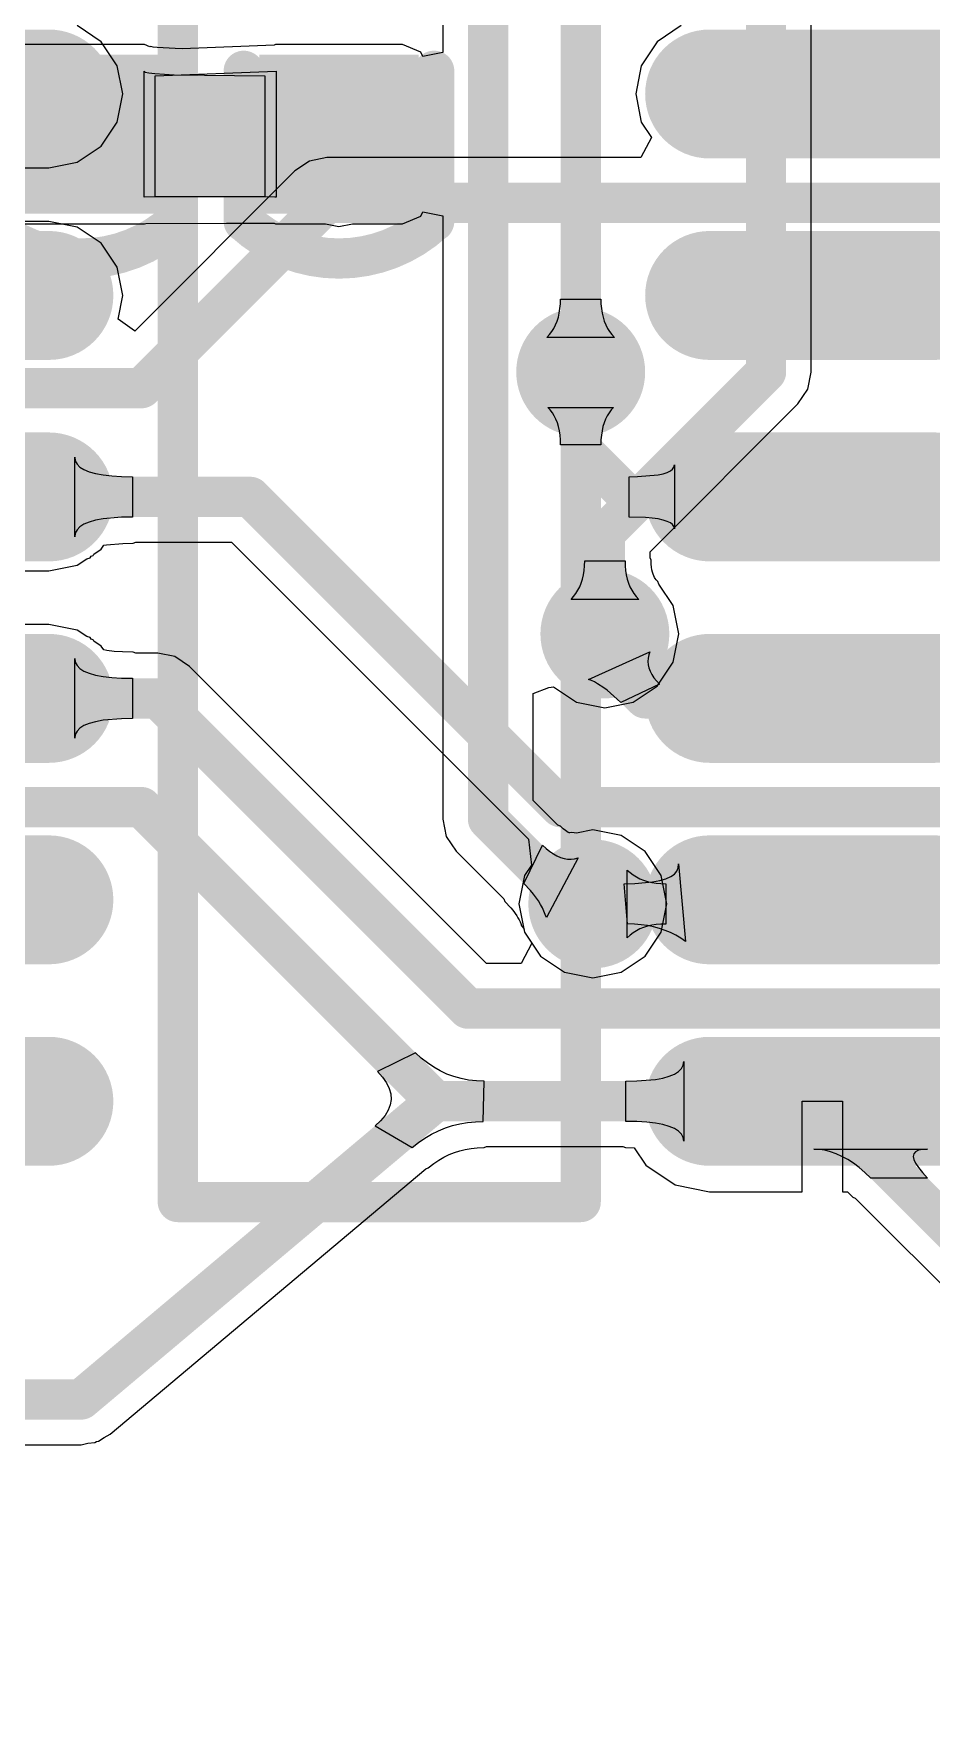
# Model space of a CAD drawing. Header units: millimetres. Extents: x 6.5 to 10.45, y 0.98 to 5.86.
# Drawn here: x 8.8842 to 9.1071, y 2.0986 to 2.515 of the extents above; entities that cross this region are included whole.
import ezdxf

# ---------------------------------------------------------------- set-up
doc = ezdxf.new("R2010")
doc.units = ezdxf.units.MM
doc.header["$MEASUREMENT"] = 0
for name, color, linetype in [('BottomLayer', 5, 'Continuous'), ('BottomOverlay', 54, 'Continuous'), ('BottomPaste', 16, 'Continuous'), ('BottomSolder', 6, 'Continuous'), ('MultiLayer', 9, 'Continuous'), ('TopLayer', 1, 'Continuous'), ('TopOverlay', 2, 'Continuous'), ('TopPaste', 8, 'Continuous'), ('TopSolder', 216, 'Continuous'), ('ViaHoleLayer', 16, 'Continuous')]:
    doc.layers.add(name, color=color, linetype=linetype)

# ---------------------------------------------------------------- blocks, each defined once
blk = doc.blocks.new('___C0603_12')
at = {"layer": 'TopLayer'}
for points in [[(-0.04724, -0.01575), (-0.01575, -0.01575), (-0.04724, 0.01575), (-0.01575, 0.01575)], [(0.01575, -0.01575), (0.04724, -0.01575), (0.01575, 0.01575), (0.04724, 0.01575)]]:
    blk.add_solid(points, dxfattribs=at)
at = {"layer": 'TopOverlay', "const_width": 0.01}
for points in [[(-0.05311, -0.02359, -0.390984), (-0.05311, 0.02359)], [(0.05361, 0.02304, -0.384894), (0.05311, -0.02359)]]:
    blk.add_lwpolyline(points, format="xyb", dxfattribs=at)
for points in [[(-0.05315, 0.02362), (-0.01575, 0.02362)], [(0.01575, 0.02362), (0.05315, 0.02362)], [(-0.05315, -0.02362), (-0.01575, -0.02362)], [(0.01575, -0.02362), (0.05315, -0.02362)]]:
    blk.add_lwpolyline(points, dxfattribs=at)
at = {"layer": 'TopOverlay', "const_width": 0.005}
for points in [[(-0.05565, 0.02362, 1), (-0.05065, 0.02362, 1)], [(-0.05561, 0.02359, 1), (-0.05061, 0.02359, 1)], [(-0.01825, 0.02362, 1), (-0.01325, 0.02362, 1)], [(0.01325, 0.02362, 1), (0.01825, 0.02362, 1)], [(0.05065, 0.02362, 1), (0.05565, 0.02362, 1)], [(0.05111, 0.02304, 1), (0.05611, 0.02304, 1)], [(-0.05565, -0.02362, 1), (-0.05065, -0.02362, 1)], [(-0.05561, -0.02359, 1), (-0.05061, -0.02359, 1)], [(-0.01825, -0.02362, 1), (-0.01325, -0.02362, 1)], [(0.01325, -0.02362, 1), (0.01825, -0.02362, 1)], [(0.05061, -0.02359, 1), (0.05561, -0.02359, 1)], [(0.05065, -0.02362, 1), (0.05565, -0.02362, 1)]]:
    blk.add_lwpolyline(points, format="xyb", close=True, dxfattribs=at)
at = {"layer": 'TopPaste'}
for points in [[(-0.04724, -0.01575), (-0.01575, -0.01575), (-0.04724, 0.01575), (-0.01575, 0.01575)], [(0.01575, -0.01575), (0.04724, -0.01575), (0.01575, 0.01575), (0.04724, 0.01575)]]:
    blk.add_solid(points, dxfattribs=at)
at = {"layer": 'TopSolder'}
for points in [[(-0.05124, -0.01975), (-0.01175, -0.01975), (-0.05124, 0.01975), (-0.01175, 0.01975)], [(0.01175, -0.01975), (0.05124, -0.01975), (0.01175, 0.01975), (0.05124, 0.01975)]]:
    blk.add_solid(points, dxfattribs=at)
blk = doc.blocks.new('___C0603_13')
at = {"layer": 'TopLayer'}
for points in [[(-0.04724, -0.01575), (-0.01575, -0.01575), (-0.04724, 0.01575), (-0.01575, 0.01575)], [(0.01575, -0.01575), (0.04724, -0.01575), (0.01575, 0.01575), (0.04724, 0.01575)]]:
    blk.add_solid(points, dxfattribs=at)
at = {"layer": 'TopOverlay', "const_width": 0.01}
for points in [[(-0.05311, -0.02359, -0.390984), (-0.05311, 0.02359)], [(0.05361, 0.02304, -0.384894), (0.05311, -0.02359)]]:
    blk.add_lwpolyline(points, format="xyb", dxfattribs=at)
for points in [[(-0.05315, 0.02362), (-0.01575, 0.02362)], [(0.01575, 0.02362), (0.05315, 0.02362)], [(-0.05315, -0.02362), (-0.01575, -0.02362)], [(0.01575, -0.02362), (0.05315, -0.02362)]]:
    blk.add_lwpolyline(points, dxfattribs=at)
at = {"layer": 'TopOverlay', "const_width": 0.005}
for points in [[(-0.05565, 0.02362, 1), (-0.05065, 0.02362, 1)], [(-0.05561, 0.02359, 1), (-0.05061, 0.02359, 1)], [(-0.01825, 0.02362, 1), (-0.01325, 0.02362, 1)], [(0.01325, 0.02362, 1), (0.01825, 0.02362, 1)], [(0.05065, 0.02362, 1), (0.05565, 0.02362, 1)], [(0.05111, 0.02304, 1), (0.05611, 0.02304, 1)], [(-0.05565, -0.02362, 1), (-0.05065, -0.02362, 1)], [(-0.05561, -0.02359, 1), (-0.05061, -0.02359, 1)], [(-0.01825, -0.02362, 1), (-0.01325, -0.02362, 1)], [(0.01325, -0.02362, 1), (0.01825, -0.02362, 1)], [(0.05061, -0.02359, 1), (0.05561, -0.02359, 1)], [(0.05065, -0.02362, 1), (0.05565, -0.02362, 1)]]:
    blk.add_lwpolyline(points, format="xyb", close=True, dxfattribs=at)
at = {"layer": 'TopPaste'}
for points in [[(-0.04724, -0.01575), (-0.01575, -0.01575), (-0.04724, 0.01575), (-0.01575, 0.01575)], [(0.01575, -0.01575), (0.04724, -0.01575), (0.01575, 0.01575), (0.04724, 0.01575)]]:
    blk.add_solid(points, dxfattribs=at)
at = {"layer": 'TopSolder'}
for points in [[(-0.05124, -0.01975), (-0.01175, -0.01975), (-0.05124, 0.01975), (-0.01175, 0.01975)], [(0.01175, -0.01975), (0.05124, -0.01975), (0.01175, 0.01975), (0.05124, 0.01975)]]:
    blk.add_solid(points, dxfattribs=at)
blk = doc.blocks.new('74HC___SOP16_B_71')
at = {"layer": 'BottomLayer', "const_width": 0.024}
for points in [[(0.028, 0.35), (-0.028, 0.35)], [(0.248, 0.35), (0.192, 0.35)], [(0.028, 0.3), (-0.028, 0.3)], [(0.248, 0.3), (0.192, 0.3)], [(0.028, 0.25), (-0.028, 0.25)], [(0.248, 0.25), (0.192, 0.25)], [(0.028, 0.2), (-0.028, 0.2)], [(0.248, 0.2), (0.192, 0.2)], [(0.028, 0.15), (-0.028, 0.15)], [(0.248, 0.15), (0.192, 0.15)], [(0.028, 0.1), (-0.028, 0.1)], [(0.248, 0.1), (0.192, 0.1)], [(0.028, 0.05), (-0.028, 0.05)], [(0.248, 0.05), (0.192, 0.05)], [(0.028, 0), (-0.028, 0)], [(0.248, 0), (0.192, 0)]]:
    blk.add_lwpolyline(points, dxfattribs=at)
at = {"layer": 'BottomLayer', "const_width": 0.012}
for points in [[(-0.034, 0.35, 1), (-0.022, 0.35, 1)], [(0.022, 0.35, 1), (0.034, 0.35, 1)], [(0.186, 0.35, 1), (0.198, 0.35, 1)], [(0.242, 0.35, 1), (0.254, 0.35, 1)], [(-0.034, 0.3, 1), (-0.022, 0.3, 1)], [(0.022, 0.3, 1), (0.034, 0.3, 1)], [(0.186, 0.3, 1), (0.198, 0.3, 1)], [(0.242, 0.3, 1), (0.254, 0.3, 1)], [(-0.034, 0.25, 1), (-0.022, 0.25, 1)], [(0.022, 0.25, 1), (0.034, 0.25, 1)], [(0.186, 0.25, 1), (0.198, 0.25, 1)], [(0.242, 0.25, 1), (0.254, 0.25, 1)], [(-0.034, 0.2, 1), (-0.022, 0.2, 1)], [(0.022, 0.2, 1), (0.034, 0.2, 1)], [(0.186, 0.2, 1), (0.198, 0.2, 1)], [(0.242, 0.2, 1), (0.254, 0.2, 1)], [(-0.034, 0.15, 1), (-0.022, 0.15, 1)], [(0.022, 0.15, 1), (0.034, 0.15, 1)], [(0.186, 0.15, 1), (0.198, 0.15, 1)], [(0.242, 0.15, 1), (0.254, 0.15, 1)], [(-0.034, 0.1, 1), (-0.022, 0.1, 1)], [(0.022, 0.1, 1), (0.034, 0.1, 1)], [(0.186, 0.1, 1), (0.198, 0.1, 1)], [(0.242, 0.1, 1), (0.254, 0.1, 1)], [(-0.034, 0.05, 1), (-0.022, 0.05, 1)], [(0.022, 0.05, 1), (0.034, 0.05, 1)], [(0.186, 0.05, 1), (0.198, 0.05, 1)], [(0.242, 0.05, 1), (0.254, 0.05, 1)], [(-0.034, 0, 1), (-0.022, 0, 1)], [(0.022, 0, 1), (0.034, 0, 1)], [(0.186, 0, 1), (0.198, 0, 1)], [(0.242, 0, 1), (0.254, 0, 1)]]:
    blk.add_lwpolyline(points, format="xyb", close=True, dxfattribs=at)
at = {"layer": 'BottomOverlay', "const_width": 0.01}
for points in [[(0.06, 0.375), (0.06, -0.025)], [(0.16, 0.375), (0.06, 0.375)], [(0.16, 0.375), (0.16, -0.025)], [(0.085, -0.025), (0.06, -0.025)], [(0.16, -0.025), (0.135, -0.025)]]:
    blk.add_lwpolyline(points, dxfattribs=at)
at = {"layer": 'BottomOverlay', "const_width": 0.005}
for points in [[(0.0575, 0.375, 1), (0.0625, 0.375, 1)], [(0.0575, 0.375, 1), (0.0625, 0.375, 1)], [(0.1575, 0.375, 1), (0.1625, 0.375, 1)], [(0.1575, 0.375, 1), (0.1625, 0.375, 1)], [(0.0575, -0.025, 1), (0.0625, -0.025, 1)], [(0.0575, -0.025, 1), (0.0625, -0.025, 1)], [(0.0825, -0.025, 1), (0.0875, -0.025, 1)], [(0.0825, -0.025, 1), (0.0875, -0.025, 1)], [(0.1325, -0.025, 1), (0.1375, -0.025, 1)], [(0.1325, -0.025, 1), (0.1375, -0.025, 1)], [(0.1575, -0.025, 1), (0.1625, -0.025, 1)], [(0.1575, -0.025, 1), (0.1625, -0.025, 1)]]:
    blk.add_lwpolyline(points, format="xyb", close=True, dxfattribs=at)
at = {"layer": 'BottomOverlay', "const_width": 0.01}
blk.add_lwpolyline([(0.085, -0.025, -1), (0.135, -0.025)], format="xyb", dxfattribs=at)
at = {"layer": 'BottomPaste', "const_width": 0.024}
for points in [[(0.028, 0.35), (-0.028, 0.35)], [(0.248, 0.35), (0.192, 0.35)], [(0.028, 0.3), (-0.028, 0.3)], [(0.248, 0.3), (0.192, 0.3)], [(0.028, 0.25), (-0.028, 0.25)], [(0.248, 0.25), (0.192, 0.25)], [(0.028, 0.2), (-0.028, 0.2)], [(0.248, 0.2), (0.192, 0.2)], [(0.028, 0.15), (-0.028, 0.15)], [(0.248, 0.15), (0.192, 0.15)], [(0.028, 0.1), (-0.028, 0.1)], [(0.248, 0.1), (0.192, 0.1)], [(0.028, 0.05), (-0.028, 0.05)], [(0.248, 0.05), (0.192, 0.05)], [(0.028, 0), (-0.028, 0)], [(0.248, 0), (0.192, 0)]]:
    blk.add_lwpolyline(points, dxfattribs=at)
at = {"layer": 'BottomPaste', "const_width": 0.012}
for points in [[(-0.034, 0.35, 1), (-0.022, 0.35, 1)], [(0.022, 0.35, 1), (0.034, 0.35, 1)], [(0.186, 0.35, 1), (0.198, 0.35, 1)], [(0.242, 0.35, 1), (0.254, 0.35, 1)], [(-0.034, 0.3, 1), (-0.022, 0.3, 1)], [(0.022, 0.3, 1), (0.034, 0.3, 1)], [(0.186, 0.3, 1), (0.198, 0.3, 1)], [(0.242, 0.3, 1), (0.254, 0.3, 1)], [(-0.034, 0.25, 1), (-0.022, 0.25, 1)], [(0.022, 0.25, 1), (0.034, 0.25, 1)], [(0.186, 0.25, 1), (0.198, 0.25, 1)], [(0.242, 0.25, 1), (0.254, 0.25, 1)], [(-0.034, 0.2, 1), (-0.022, 0.2, 1)], [(0.022, 0.2, 1), (0.034, 0.2, 1)], [(0.186, 0.2, 1), (0.198, 0.2, 1)], [(0.242, 0.2, 1), (0.254, 0.2, 1)], [(-0.034, 0.15, 1), (-0.022, 0.15, 1)], [(0.022, 0.15, 1), (0.034, 0.15, 1)], [(0.186, 0.15, 1), (0.198, 0.15, 1)], [(0.242, 0.15, 1), (0.254, 0.15, 1)], [(-0.034, 0.1, 1), (-0.022, 0.1, 1)], [(0.022, 0.1, 1), (0.034, 0.1, 1)], [(0.186, 0.1, 1), (0.198, 0.1, 1)], [(0.242, 0.1, 1), (0.254, 0.1, 1)], [(-0.034, 0.05, 1), (-0.022, 0.05, 1)], [(0.022, 0.05, 1), (0.034, 0.05, 1)], [(0.186, 0.05, 1), (0.198, 0.05, 1)], [(0.242, 0.05, 1), (0.254, 0.05, 1)], [(-0.034, 0, 1), (-0.022, 0, 1)], [(0.022, 0, 1), (0.034, 0, 1)], [(0.186, 0, 1), (0.198, 0, 1)], [(0.242, 0, 1), (0.254, 0, 1)]]:
    blk.add_lwpolyline(points, format="xyb", close=True, dxfattribs=at)
at = {"layer": 'BottomSolder', "const_width": 0.032}
for points in [[(0.028, 0.35), (-0.028, 0.35)], [(0.248, 0.35), (0.192, 0.35)], [(0.028, 0.3), (-0.028, 0.3)], [(0.248, 0.3), (0.192, 0.3)], [(0.028, 0.25), (-0.028, 0.25)], [(0.248, 0.25), (0.192, 0.25)], [(0.028, 0.2), (-0.028, 0.2)], [(0.248, 0.2), (0.192, 0.2)], [(0.028, 0.15), (-0.028, 0.15)], [(0.248, 0.15), (0.192, 0.15)], [(0.028, 0.1), (-0.028, 0.1)], [(0.248, 0.1), (0.192, 0.1)], [(0.028, 0.05), (-0.028, 0.05)], [(0.248, 0.05), (0.192, 0.05)], [(0.028, 0), (-0.028, 0)], [(0.248, 0), (0.192, 0)]]:
    blk.add_lwpolyline(points, dxfattribs=at)
at = {"layer": 'BottomSolder', "const_width": 0.016}
for points in [[(-0.036, 0.35, 1), (-0.02, 0.35, 1)], [(0.02, 0.35, 1), (0.036, 0.35, 1)], [(0.184, 0.35, 1), (0.2, 0.35, 1)], [(0.24, 0.35, 1), (0.256, 0.35, 1)], [(-0.036, 0.3, 1), (-0.02, 0.3, 1)], [(0.02, 0.3, 1), (0.036, 0.3, 1)], [(0.184, 0.3, 1), (0.2, 0.3, 1)], [(0.24, 0.3, 1), (0.256, 0.3, 1)], [(-0.036, 0.25, 1), (-0.02, 0.25, 1)], [(0.02, 0.25, 1), (0.036, 0.25, 1)], [(0.184, 0.25, 1), (0.2, 0.25, 1)], [(0.24, 0.25, 1), (0.256, 0.25, 1)], [(-0.036, 0.2, 1), (-0.02, 0.2, 1)], [(0.02, 0.2, 1), (0.036, 0.2, 1)], [(0.184, 0.2, 1), (0.2, 0.2, 1)], [(0.24, 0.2, 1), (0.256, 0.2, 1)], [(-0.036, 0.15, 1), (-0.02, 0.15, 1)], [(0.02, 0.15, 1), (0.036, 0.15, 1)], [(0.184, 0.15, 1), (0.2, 0.15, 1)], [(0.24, 0.15, 1), (0.256, 0.15, 1)], [(-0.036, 0.1, 1), (-0.02, 0.1, 1)], [(0.02, 0.1, 1), (0.036, 0.1, 1)], [(0.184, 0.1, 1), (0.2, 0.1, 1)], [(0.24, 0.1, 1), (0.256, 0.1, 1)], [(-0.036, 0.05, 1), (-0.02, 0.05, 1)], [(0.02, 0.05, 1), (0.036, 0.05, 1)], [(0.184, 0.05, 1), (0.2, 0.05, 1)], [(0.24, 0.05, 1), (0.256, 0.05, 1)], [(-0.036, 0, 1), (-0.02, 0, 1)], [(0.02, 0, 1), (0.036, 0, 1)], [(0.184, 0, 1), (0.2, 0, 1)], [(0.24, 0, 1), (0.256, 0, 1)]]:
    blk.add_lwpolyline(points, format="xyb", close=True, dxfattribs=at)

msp = doc.modelspace()

# ---------------------------------------------------------------- linework, layer by layer
at = {"layer": 'BottomLayer'}
for p, q in [((8.90098, 2.51298), (8.89502, 2.51696)), ((9.04498, 2.51696), (9.03902, 2.51298)), ((8.90496, 2.50702), (8.90098, 2.51298)), ((9.03902, 2.51298), (9.03504, 2.50702)), ((8.90635, 2.5), (8.90496, 2.50702)), ((9.03504, 2.50702), (9.03365, 2.5)), ((8.90496, 2.49298), (8.90635, 2.5)), ((9.03365, 2.5), (9.03504, 2.49298)), ((8.90098, 2.48702), (8.90496, 2.49298)), ((9.03504, 2.49298), (9.03756, 2.48922)), ((8.89502, 2.48304), (8.90098, 2.48702)), ((9.03756, 2.48922), (9.03491, 2.48422)), ((8.888, 2.48165), (8.89502, 2.48304)), ((8.95271, 2.48336), (8.94907, 2.48093)), ((8.957, 2.48422), (8.95271, 2.48336)), ((9.03491, 2.48422), (8.957, 2.48422)), ((8.832, 2.48165), (8.888, 2.48165)), ((8.94907, 2.48093), (8.90931, 2.44117)), ((8.94907, 2.48093), (8.94907, 2.48093)), ((8.888, 2.46835), (8.832, 2.46835)), ((8.89502, 2.46696), (8.888, 2.46835)), ((8.90098, 2.46298), (8.89502, 2.46696)), ((8.90496, 2.45702), (8.90098, 2.46298)), ((8.90635, 2.45), (8.90496, 2.45702)), ((8.90518, 2.44411), (8.90635, 2.45)), ((8.90924, 2.44119), (8.90518, 2.44411)), ((8.90931, 2.44117), (8.90924, 2.44119)), ((9.01243, 2.42158), (9.01183, 2.42221)), ((9.01183, 2.42221), (9.02817, 2.42221)), ((9.01297, 2.42089), (9.01243, 2.42158)), ((9.01345, 2.42013), (9.01297, 2.42089)), ((9.01386, 2.41931), (9.01345, 2.42013)), ((9.02655, 2.42013), (9.02614, 2.41931)), ((9.02703, 2.42089), (9.02655, 2.42013)), ((9.02756, 2.42158), (9.02703, 2.42089)), ((9.02817, 2.42221), (9.02756, 2.42158)), ((9.01421, 2.41841), (9.01386, 2.41931)), ((9.01449, 2.41744), (9.01421, 2.41841)), ((9.01472, 2.41641), (9.01449, 2.41744)), ((9.01487, 2.4153), (9.01472, 2.41641)), ((9.01497, 2.41413), (9.01487, 2.4153)), ((9.02513, 2.4153), (9.02503, 2.41413)), ((9.02529, 2.41641), (9.02513, 2.4153)), ((9.02551, 2.41744), (9.02529, 2.41641)), ((9.02579, 2.41841), (9.02551, 2.41744)), ((9.02614, 2.41931), (9.02579, 2.41841)), ((9.015, 2.41289), (9.01497, 2.41413)), ((9.025, 2.41289), (9.015, 2.41289)), ((9.02503, 2.41413), (9.025, 2.41289)), ((8.89441, 2.3901), (8.89441, 2.4099)), ((8.89441, 2.4099), (8.89455, 2.40897)), ((8.89455, 2.40897), (8.89498, 2.40814)), ((8.89498, 2.40814), (8.8957, 2.4074)), ((8.8957, 2.4074), (8.89671, 2.40677)), ((9.04282, 2.40688), (9.04316, 2.40739)), ((9.04316, 2.40739), (9.04327, 2.40794)), ((9.04327, 2.40794), (9.04327, 2.39206)), ((8.89671, 2.40677), (8.898, 2.40623)), ((8.898, 2.40623), (8.89959, 2.40578)), ((8.89959, 2.40578), (8.90145, 2.40544)), ((8.90145, 2.40544), (8.90361, 2.4052)), ((8.90361, 2.4052), (8.90606, 2.40505)), ((8.90606, 2.40505), (8.90879, 2.405)), ((8.90879, 2.405), (8.90879, 2.395)), ((9.032, 2.405), (9.03414, 2.40503)), ((9.032, 2.395), (9.032, 2.405)), ((9.03414, 2.40503), (9.03921, 2.40547)), ((9.03921, 2.40547), (9.04045, 2.40574)), ((9.04045, 2.40574), (9.04147, 2.40606)), ((9.04147, 2.40606), (9.04226, 2.40644)), ((9.04226, 2.40644), (9.04282, 2.40688)), ((8.90145, 2.39456), (8.89959, 2.39422)), ((8.90606, 2.39495), (8.90145, 2.39456)), ((8.90879, 2.395), (8.90606, 2.39495)), ((9.03606, 2.39488), (9.032, 2.395)), ((9.03775, 2.39473), (9.03606, 2.39488)), ((9.03921, 2.39453), (9.03775, 2.39473)), ((9.04045, 2.39426), (9.03921, 2.39453)), ((8.89455, 2.39103), (8.89441, 2.3901)), ((8.89498, 2.39186), (8.89455, 2.39103)), ((8.8957, 2.3926), (8.89498, 2.39186)), ((8.89671, 2.39323), (8.8957, 2.3926)), ((8.898, 2.39377), (8.89671, 2.39323)), ((8.89959, 2.39422), (8.898, 2.39377)), ((9.04147, 2.39394), (9.04045, 2.39426)), ((9.04226, 2.39356), (9.04147, 2.39394)), ((9.04282, 2.39312), (9.04226, 2.39356)), ((9.04316, 2.39262), (9.04282, 2.39312)), ((9.04327, 2.39206), (9.04316, 2.39262)), ((8.89912, 2.38578), (8.90098, 2.38702)), ((8.90098, 2.38702), (8.90162, 2.38799)), ((8.90162, 2.38799), (8.90232, 2.38811)), ((8.90232, 2.38811), (8.90639, 2.38846)), ((8.90639, 2.38846), (8.9089, 2.38851)), ((8.9089, 2.38851), (8.90954, 2.38878)), ((8.90954, 2.38878), (8.93335, 2.38878)), ((8.93335, 2.38878), (9.00675, 2.31539)), ((8.888, 2.38165), (8.89502, 2.38304)), ((8.89502, 2.38304), (8.89744, 2.38466)), ((8.89744, 2.38466), (8.89825, 2.38486)), ((8.89825, 2.38486), (8.89852, 2.3853)), ((8.89852, 2.3853), (8.899, 2.3855)), ((8.899, 2.3855), (8.89912, 2.38578)), ((8.832, 2.38165), (8.888, 2.38165)), ((8.888, 2.36835), (8.832, 2.36835)), ((8.89502, 2.36696), (8.888, 2.36835)), ((8.89744, 2.36534), (8.89502, 2.36696)), ((8.89825, 2.36514), (8.89744, 2.36534)), ((8.89852, 2.3647), (8.89825, 2.36514)), ((8.899, 2.3645), (8.89852, 2.3647)), ((8.89912, 2.36422), (8.899, 2.3645)), ((8.90098, 2.36298), (8.89912, 2.36422)), ((8.90162, 2.36201), (8.90098, 2.36298)), ((8.90241, 2.36187), (8.90162, 2.36201)), ((8.90417, 2.36167), (8.90241, 2.36187)), ((8.90631, 2.36154), (8.90417, 2.36167)), ((8.9089, 2.36149), (8.90631, 2.36154)), ((8.90954, 2.36122), (8.9089, 2.36149)), ((8.915, 2.36122), (8.90954, 2.36122)), ((8.91929, 2.36036), (8.915, 2.36122)), ((8.915, 2.36122), (8.915, 2.36122)), ((9.02193, 2.35471), (9.03716, 2.36158)), ((9.03716, 2.36158), (9.03689, 2.36077)), ((8.89441, 2.3401), (8.89441, 2.3599)), ((8.89441, 2.3599), (8.89455, 2.35897)), ((8.89455, 2.35897), (8.89498, 2.35814)), ((8.89498, 2.35814), (8.8957, 2.3574)), ((8.8957, 2.3574), (8.89671, 2.35677)), ((8.92293, 2.35793), (8.91929, 2.36036)), ((8.99665, 2.28422), (8.92293, 2.35793)), ((9.03674, 2.35996), (9.0367, 2.35915)), ((9.0367, 2.35915), (9.03677, 2.35835)), ((9.03689, 2.36077), (9.03674, 2.35996)), ((9.03677, 2.35835), (9.03695, 2.35754)), ((9.03695, 2.35754), (9.03724, 2.35674)), ((8.89671, 2.35677), (8.898, 2.35623)), ((8.898, 2.35623), (8.89959, 2.35578)), ((8.89959, 2.35578), (8.90145, 2.35544)), ((8.90145, 2.35544), (8.90361, 2.3552)), ((8.90361, 2.3552), (8.90606, 2.35505)), ((8.90606, 2.35505), (8.90879, 2.355)), ((8.90879, 2.355), (8.90879, 2.345)), ((9.02266, 2.35442), (9.02193, 2.35471)), ((9.0234, 2.35407), (9.02266, 2.35442)), ((9.02416, 2.35365), (9.0234, 2.35407)), ((9.02573, 2.35263), (9.02416, 2.35365)), ((9.03954, 2.35354), (9.02997, 2.34896)), ((9.03724, 2.35674), (9.03765, 2.35593)), ((9.03765, 2.35593), (9.03817, 2.35513)), ((9.03817, 2.35513), (9.03879, 2.35433)), ((9.03879, 2.35433), (9.03954, 2.35354)), ((9.02654, 2.35202), (9.02573, 2.35263)), ((9.02908, 2.34982), (9.02654, 2.35202)), ((9.02997, 2.34896), (9.02908, 2.34982)), ((8.90145, 2.34456), (8.89959, 2.34422)), ((8.90606, 2.34495), (8.90145, 2.34456)), ((8.90879, 2.345), (8.90606, 2.34495)), ((8.89455, 2.34103), (8.89441, 2.3401)), ((8.89498, 2.34186), (8.89455, 2.34103)), ((8.8957, 2.3426), (8.89498, 2.34186)), ((8.89671, 2.34323), (8.8957, 2.3426)), ((8.898, 2.34377), (8.89671, 2.34323)), ((8.89959, 2.34422), (8.898, 2.34377)), ((9.00675, 2.31539), (9.00707, 2.31505)), ((9.00707, 2.31505), (9.00776, 2.30859)), ((9.00776, 2.30859), (9.00604, 2.30602)), ((9.03157, 2.2906), (9.03157, 2.3074)), ((9.03157, 2.3074), (9.03227, 2.30675)), ((9.04326, 2.3064), (9.04389, 2.30714)), ((9.04389, 2.30714), (9.04423, 2.30797)), ((9.04423, 2.30797), (9.04429, 2.3089)), ((9.04429, 2.3089), (9.04601, 2.28962)), ((9.00604, 2.30602), (9.00465, 2.299)), ((9.0308, 2.304), (9.03344, 2.30405)), ((9.03162, 2.29401), (9.0308, 2.304)), ((9.03227, 2.30675), (9.03302, 2.30618)), ((9.03302, 2.30618), (9.03383, 2.30567)), ((9.03344, 2.30405), (9.03786, 2.30444)), ((9.03383, 2.30567), (9.0347, 2.30522)), ((9.0347, 2.30522), (9.03562, 2.30485)), ((9.03562, 2.30485), (9.0366, 2.30454)), ((9.0366, 2.30454), (9.03764, 2.30431)), ((9.03764, 2.30431), (9.03874, 2.30414)), ((9.03786, 2.30444), (9.03964, 2.30478)), ((9.03874, 2.30414), (9.0399, 2.30403)), ((9.03964, 2.30478), (9.04113, 2.30523)), ((9.0399, 2.30403), (9.04111, 2.304)), ((9.04111, 2.304), (9.04111, 2.294)), ((9.04113, 2.30523), (9.04234, 2.30577)), ((9.04234, 2.30577), (9.04326, 2.3064)), ((9.00465, 2.299), (9.00604, 2.29198)), ((9.00604, 2.29198), (9.00789, 2.28922)), ((9.03227, 2.29125), (9.03157, 2.2906)), ((9.03333, 2.29396), (9.03162, 2.29401)), ((9.03302, 2.29182), (9.03227, 2.29125)), ((9.03383, 2.29233), (9.03302, 2.29182)), ((9.03497, 2.29383), (9.03333, 2.29396)), ((9.0347, 2.29278), (9.03383, 2.29233)), ((9.03562, 2.29315), (9.0347, 2.29278)), ((9.03656, 2.29361), (9.03497, 2.29383)), ((9.0366, 2.29346), (9.03562, 2.29315)), ((9.03809, 2.29331), (9.03656, 2.29361)), ((9.03764, 2.29369), (9.0366, 2.29346)), ((9.03874, 2.29386), (9.03764, 2.29369)), ((9.03955, 2.29291), (9.03809, 2.29331)), ((9.0399, 2.29397), (9.03874, 2.29386)), ((9.04096, 2.29243), (9.03955, 2.29291)), ((9.04111, 2.294), (9.0399, 2.29397)), ((9.04231, 2.29186), (9.04096, 2.29243)), ((9.0436, 2.2912), (9.04231, 2.29186)), ((9.04484, 2.29046), (9.0436, 2.2912)), ((9.04601, 2.28962), (9.04484, 2.29046)), ((9.00789, 2.28922), (9.00522, 2.28422)), ((9.00522, 2.28422), (8.99665, 2.28422)), ((8.979, 2.26207), (8.96954, 2.25739)), ((8.98044, 2.26073), (8.979, 2.26207)), ((8.96954, 2.25739), (8.97081, 2.25598)), ((8.98195, 2.25953), (8.98044, 2.26073)), ((8.98351, 2.25846), (8.98195, 2.25953)), ((8.98513, 2.25755), (8.98351, 2.25846)), ((8.9868, 2.25677), (8.98513, 2.25755)), ((9.04329, 2.25677), (9.0443, 2.2574)), ((9.0443, 2.2574), (9.04502, 2.25814)), ((9.04502, 2.25814), (9.04545, 2.25897)), ((9.04545, 2.25897), (9.04559, 2.2599)), ((9.04559, 2.2599), (9.04559, 2.2401)), ((8.97081, 2.25598), (8.97178, 2.25459)), ((8.97178, 2.25459), (8.97246, 2.2532)), ((8.97246, 2.2532), (8.97284, 2.25183)), ((8.98854, 2.25613), (8.9868, 2.25677)), ((8.99033, 2.25564), (8.98854, 2.25613)), ((8.99219, 2.25528), (8.99033, 2.25564)), ((8.9941, 2.25507), (8.99219, 2.25528)), ((8.99607, 2.255), (8.9941, 2.25507)), ((8.99582, 2.245), (8.99607, 2.255)), ((9.03121, 2.255), (9.03394, 2.25505)), ((9.03121, 2.245), (9.03121, 2.255)), ((9.03394, 2.25505), (9.03855, 2.25544)), ((9.03855, 2.25544), (9.04041, 2.25578)), ((9.04041, 2.25578), (9.042, 2.25623)), ((9.042, 2.25623), (9.04329, 2.25677)), ((8.97272, 2.24913), (8.97222, 2.2478)), ((8.97293, 2.25048), (8.97272, 2.24913)), ((8.97284, 2.25183), (8.97293, 2.25048)), ((9.075, 2.22757), (9.075, 2.25)), ((9.075, 2.25), (9.085, 2.25)), ((9.085, 2.25), (9.085, 2.22757)), ((8.97034, 2.24518), (8.96896, 2.24388)), ((8.97143, 2.24648), (8.97034, 2.24518)), ((8.97222, 2.2478), (8.97143, 2.24648)), ((8.99003, 2.24442), (8.99192, 2.24474)), ((8.99192, 2.24474), (8.99385, 2.24494)), ((8.99385, 2.24494), (8.99582, 2.245)), ((9.03394, 2.24495), (9.03121, 2.245)), ((9.03639, 2.2448), (9.03394, 2.24495)), ((9.03855, 2.24456), (9.03639, 2.2448)), ((9.04041, 2.24422), (9.03855, 2.24456)), ((8.96896, 2.24388), (8.97817, 2.23856)), ((8.97972, 2.23979), (8.98132, 2.24088)), ((8.98132, 2.24088), (8.98297, 2.24185)), ((8.98297, 2.24185), (8.98467, 2.24268)), ((8.98467, 2.24268), (8.98641, 2.24339)), ((8.98641, 2.24339), (8.9882, 2.24397)), ((8.9882, 2.24397), (8.99003, 2.24442)), ((9.042, 2.24377), (9.04041, 2.24422)), ((9.04329, 2.24323), (9.042, 2.24377)), ((9.0443, 2.2426), (9.04329, 2.24323)), ((9.04502, 2.24186), (9.0443, 2.2426)), ((9.04545, 2.24103), (9.04502, 2.24186)), ((9.04559, 2.2401), (9.04545, 2.24103)), ((8.97817, 2.23856), (8.97972, 2.23979)), ((8.98605, 2.23613), (8.98733, 2.23676)), ((8.98733, 2.23676), (8.98864, 2.23729)), ((8.98864, 2.23729), (8.98997, 2.23772)), ((8.98997, 2.23772), (8.99136, 2.23806)), ((8.99136, 2.23806), (8.99279, 2.2383)), ((8.99279, 2.2383), (8.99428, 2.23845)), ((8.99428, 2.23845), (8.99603, 2.23851)), ((8.99603, 2.23851), (8.99664, 2.23878)), ((8.99664, 2.23878), (9.03046, 2.23878)), ((9.03046, 2.23878), (9.0311, 2.23851)), ((9.0311, 2.23851), (9.03325, 2.23847)), ((9.03325, 2.23847), (9.03614, 2.23414)), ((9.07923, 2.23807), (9.07784, 2.23814)), ((9.07784, 2.23814), (9.10612, 2.23814)), ((9.08063, 2.23785), (9.07923, 2.23807)), ((9.08203, 2.23749), (9.08063, 2.23785)), ((9.08344, 2.23699), (9.08203, 2.23749)), ((9.08485, 2.23634), (9.08344, 2.23699)), ((9.08627, 2.23555), (9.08485, 2.23634)), ((9.10267, 2.23699), (9.10253, 2.23634)), ((9.10253, 2.23634), (9.10267, 2.23555)), ((9.1031, 2.23749), (9.10267, 2.23699)), ((9.10382, 2.23785), (9.1031, 2.23749)), ((9.10483, 2.23807), (9.10382, 2.23785)), ((9.10612, 2.23814), (9.10483, 2.23807)), ((8.90322, 2.16742), (8.98154, 2.23328)), ((8.98154, 2.23328), (8.98218, 2.23346)), ((8.98218, 2.23346), (8.98357, 2.23455)), ((8.98357, 2.23455), (8.9848, 2.23539)), ((8.9848, 2.23539), (8.98605, 2.23613)), ((9.03614, 2.23414), (9.04342, 2.22928)), ((9.08769, 2.23461), (9.08627, 2.23555)), ((9.08912, 2.23354), (9.08769, 2.23461)), ((9.09055, 2.23231), (9.08912, 2.23354)), ((9.09198, 2.23095), (9.09055, 2.23231)), ((9.10267, 2.23555), (9.1031, 2.23461)), ((9.1031, 2.23461), (9.10382, 2.23354)), ((9.10382, 2.23354), (9.10483, 2.23231)), ((9.10483, 2.23231), (9.10612, 2.23095)), ((9.04342, 2.22928), (9.052, 2.22757)), ((9.10612, 2.23095), (9.09198, 2.23095)), ((9.052, 2.22757), (9.075, 2.22757)), ((9.085, 2.22757), (9.0861, 2.22757)), ((9.0861, 2.22757), (9.0862, 2.22749)), ((9.0862, 2.22749), (9.08751, 2.22624)), ((9.08751, 2.22624), (9.08814, 2.226)), ((9.08814, 2.226), (9.26207, 2.05207)), ((8.89938, 2.16531), (8.89981, 2.16554)), ((8.89981, 2.16554), (8.90029, 2.16564)), ((8.90029, 2.16564), (8.90172, 2.16659)), ((8.90172, 2.16659), (8.90322, 2.16742)), ((8.139, 2.16478), (8.896, 2.16478)), ((8.896, 2.16478), (8.89768, 2.16512)), ((8.89768, 2.16512), (8.89938, 2.16531))]:
    msp.add_line(p, q, dxfattribs=at)
at = {"layer": 'BottomLayer', "const_width": 0.01}
for points in [[(9.08, 2.5), (9.12089, 2.5)], [(8.911, 2.427), (8.957, 2.473)], [(8.957, 2.473), (9.117, 2.473)], [(9.08, 2.45), (9.17303, 2.45)], [(8.7365, 2.427), (8.911, 2.427)], [(9.02, 2.412), (9.02, 2.431)], [(9.02, 2.412), (9.032, 2.4)], [(8.86, 2.4), (8.938, 2.4)], [(8.938, 2.4), (9.015, 2.323)], [(9.032, 2.4), (9.08, 2.4)], [(9.08, 2.4), (9.16946, 2.4)], [(9.026, 2.36), (9.026, 2.366)], [(9.026, 2.36), (9.036, 2.35)], [(8.86, 2.35), (8.915, 2.35)], [(8.915, 2.35), (8.992, 2.273)], [(9.036, 2.35), (9.08, 2.35)], [(9.08, 2.35), (9.1404, 2.35)], [(8.816, 2.323), (8.911, 2.323)], [(8.911, 2.323), (8.984, 2.25)], [(9.015, 2.323), (9.12, 2.323)], [(9.023, 2.299), (9.079, 2.299)], [(9.079, 2.299), (9.08, 2.3)], [(8.992, 2.273), (9.131, 2.273)], [(8.896, 2.176), (8.984, 2.25)], [(8.984, 2.25), (9.08, 2.25)], [(9.08, 2.25), (9.27, 2.06)], [(8.139, 2.176), (8.896, 2.176)]]:
    msp.add_lwpolyline(points, dxfattribs=at)
at = {"layer": 'BottomLayer'}
for points, const_width in [([(9.0775, 2.5, 1), (9.0825, 2.5, 1)], 0.005), ([(8.9545, 2.473, 1), (8.9595, 2.473, 1)], 0.005), ([(8.9545, 2.473, 1), (8.9595, 2.473, 1)], 0.005), ([(9.0775, 2.45, 1), (9.0825, 2.45, 1)], 0.005), ([(9.014, 2.431, 1), (9.026, 2.431, 1)], 0.012), ([(8.9085, 2.427, 1), (8.9135, 2.427, 1)], 0.005), ([(8.9085, 2.427, 1), (8.9135, 2.427, 1)], 0.005), ([(9.0175, 2.431, 1), (9.0225, 2.431, 1)], 0.005), ([(9.0175, 2.412, 1), (9.0225, 2.412, 1)], 0.005), ([(9.0175, 2.412, 1), (9.0225, 2.412, 1)], 0.005), ([(8.9355, 2.4, 1), (8.9405, 2.4, 1)], 0.005), ([(8.9355, 2.4, 1), (8.9405, 2.4, 1)], 0.005), ([(9.0295, 2.4, 1), (9.0345, 2.4, 1)], 0.005), ([(9.0295, 2.4, 1), (9.0345, 2.4, 1)], 0.005), ([(9.0775, 2.4, 1), (9.0825, 2.4, 1)], 0.005), ([(9.0775, 2.4, 1), (9.0825, 2.4, 1)], 0.005), ([(9.02, 2.366, 1), (9.032, 2.366, 1)], 0.012), ([(9.0235, 2.366, 1), (9.0285, 2.366, 1)], 0.005), ([(9.0235, 2.36, 1), (9.0285, 2.36, 1)], 0.005), ([(9.0235, 2.36, 1), (9.0285, 2.36, 1)], 0.005), ([(8.9125, 2.35, 1), (8.9175, 2.35, 1)], 0.005), ([(8.9125, 2.35, 1), (8.9175, 2.35, 1)], 0.005), ([(9.0335, 2.35, 1), (9.0385, 2.35, 1)], 0.005), ([(9.0335, 2.35, 1), (9.0385, 2.35, 1)], 0.005), ([(9.0775, 2.35, 1), (9.0825, 2.35, 1)], 0.005), ([(9.0775, 2.35, 1), (9.0825, 2.35, 1)], 0.005), ([(8.9085, 2.323, 1), (8.9135, 2.323, 1)], 0.005), ([(8.9085, 2.323, 1), (8.9135, 2.323, 1)], 0.005), ([(9.0125, 2.323, 1), (9.0175, 2.323, 1)], 0.005), ([(9.0125, 2.323, 1), (9.0175, 2.323, 1)], 0.005), ([(9.017, 2.299, 1), (9.029, 2.299, 1)], 0.012), ([(9.0205, 2.299, 1), (9.0255, 2.299, 1)], 0.005), ([(9.0765, 2.299, 1), (9.0815, 2.299, 1)], 0.005), ([(9.0765, 2.299, 1), (9.0815, 2.299, 1)], 0.005), ([(9.0775, 2.3, 1), (9.0825, 2.3, 1)], 0.005), ([(8.9895, 2.273, 1), (8.9945, 2.273, 1)], 0.005), ([(8.9895, 2.273, 1), (8.9945, 2.273, 1)], 0.005), ([(8.9815, 2.25, 1), (8.9865, 2.25, 1)], 0.005), ([(8.9815, 2.25, 1), (8.9865, 2.25, 1)], 0.005), ([(8.9815, 2.25, 1), (8.9865, 2.25, 1)], 0.005), ([(9.0775, 2.25, 1), (9.0825, 2.25, 1)], 0.005), ([(9.0775, 2.25, 1), (9.0825, 2.25, 1)], 0.005), ([(8.8935, 2.176, 1), (8.8985, 2.176, 1)], 0.005), ([(8.8935, 2.176, 1), (8.8985, 2.176, 1)], 0.005)]:
    msp.add_lwpolyline(points, format="xyb", close=True, dxfattribs=dict(at, const_width=const_width))
at = {"layer": 'BottomSolder', "const_width": 0.016}
for points in [[(9.012, 2.431, 1), (9.028, 2.431, 1)], [(9.018, 2.366, 1), (9.034, 2.366, 1)], [(9.015, 2.299, 1), (9.031, 2.299, 1)]]:
    msp.add_lwpolyline(points, format="xyb", close=True, dxfattribs=at)
at = {"layer": 'MultiLayer', "const_width": 0.012}
for points in [[(9.014, 2.431, 1), (9.026, 2.431, 1)], [(9.02, 2.366, 1), (9.032, 2.366, 1)], [(9.017, 2.299, 1), (9.029, 2.299, 1)]]:
    msp.add_lwpolyline(points, format="xyb", close=True, dxfattribs=at)
at = {"layer": 'TopLayer'}
for p, q in [((9.07722, 2.431), (9.07722, 3.53635)), ((8.98578, 2.52596), (8.98578, 2.51027)), ((8.91175, 2.51225), (8.88025, 2.51225)), ((8.91302, 2.51172), (8.91175, 2.51225)), ((8.91327, 2.51177), (8.91302, 2.51172)), ((8.91386, 2.51164), (8.91327, 2.51177)), ((8.91486, 2.51153), (8.91386, 2.51164)), ((8.91934, 2.51128), (8.91486, 2.51153)), ((8.92111, 2.51125), (8.91934, 2.51128)), ((8.94391, 2.51211), (8.92111, 2.51125)), ((8.94425, 2.51225), (8.94391, 2.51211)), ((8.97575, 2.51225), (8.94425, 2.51225)), ((8.98034, 2.51035), (8.97575, 2.51225)), ((8.98078, 2.50928), (8.98034, 2.51035)), ((8.98578, 2.51027), (8.98078, 2.50928)), ((8.91162, 2.47439), (8.91162, 2.50563)), ((8.91162, 2.50563), (8.91192, 2.50541)), ((8.91192, 2.50541), (8.91282, 2.50522)), ((8.91282, 2.50522), (8.91432, 2.50505)), ((8.91432, 2.50505), (8.91912, 2.50478)), ((8.91438, 2.5045), (8.94438, 2.50563)), ((8.91438, 2.4745), (8.91438, 2.5045)), ((8.91912, 2.50478), (8.94162, 2.5045)), ((8.94162, 2.5045), (8.94162, 2.4745)), ((8.94438, 2.50563), (8.94438, 2.47439)), ((8.94162, 2.4745), (8.91162, 2.47439)), ((8.94168, 2.47445), (8.91438, 2.4745)), ((8.94408, 2.47441), (8.94168, 2.47445)), ((8.94438, 2.47439), (8.94408, 2.47441)), ((8.97575, 2.46777), (8.98034, 2.46967)), ((8.98034, 2.46967), (8.98078, 2.47074)), ((8.98078, 2.47074), (8.98578, 2.46975)), ((8.98578, 2.46975), (8.98578, 2.32)), ((8.88025, 2.46777), (8.91175, 2.46777)), ((8.91175, 2.46777), (8.91207, 2.4679)), ((8.91207, 2.4679), (8.93209, 2.46797)), ((8.93209, 2.46797), (8.94162, 2.46795)), ((8.94162, 2.46795), (8.9438, 2.46792)), ((8.9438, 2.46792), (8.94389, 2.46791)), ((8.94389, 2.46791), (8.94425, 2.46777)), ((8.94425, 2.46777), (8.95662, 2.46777)), ((8.95662, 2.46777), (8.96, 2.46709)), ((8.96, 2.46709), (8.96338, 2.46777)), ((8.96338, 2.46777), (8.97575, 2.46777)), ((9.01497, 2.4479), (9.015, 2.44911)), ((9.015, 2.44911), (9.025, 2.44911)), ((9.025, 2.44911), (9.02503, 2.4479)), ((9.01415, 2.44362), (9.01446, 2.4446)), ((9.01446, 2.4446), (9.01469, 2.44564)), ((9.01469, 2.44564), (9.01486, 2.44674)), ((9.01486, 2.44674), (9.01497, 2.4479)), ((9.02503, 2.4479), (9.02514, 2.44674)), ((9.02514, 2.44674), (9.02531, 2.44564)), ((9.02531, 2.44564), (9.02554, 2.4446)), ((9.02554, 2.4446), (9.02585, 2.44362)), ((9.01225, 2.44027), (9.01282, 2.44102)), ((9.01282, 2.44102), (9.01333, 2.44183)), ((9.01333, 2.44183), (9.01378, 2.4427)), ((9.01378, 2.4427), (9.01415, 2.44362)), ((9.02585, 2.44362), (9.02622, 2.4427)), ((9.02622, 2.4427), (9.02667, 2.44183)), ((9.02667, 2.44183), (9.02718, 2.44102)), ((9.02718, 2.44102), (9.02775, 2.44027)), ((9.0116, 2.43957), (9.01225, 2.44027)), ((9.0284, 2.43957), (9.0116, 2.43957)), ((9.02775, 2.44027), (9.0284, 2.43957)), ((9.07636, 2.42671), (9.07722, 2.431)), ((9.07393, 2.42307), (9.07636, 2.42671)), ((9.03722, 2.38635), (9.07393, 2.42307)), ((9.07393, 2.42307), (9.07393, 2.42307)), ((9.03722, 2.38491), (9.03722, 2.38635)), ((9.02086, 2.38174), (9.02097, 2.3829)), ((9.02097, 2.3829), (9.021, 2.38411)), ((9.021, 2.38411), (9.031, 2.38411)), ((9.031, 2.38411), (9.03103, 2.3829)), ((9.03103, 2.3829), (9.03114, 2.38174)), ((9.03749, 2.38429), (9.03722, 2.38491)), ((9.03752, 2.38327), (9.03749, 2.38429)), ((9.03759, 2.38253), (9.03752, 2.38327)), ((9.03769, 2.38187), (9.03759, 2.38253)), ((9.01978, 2.3777), (9.02015, 2.37862)), ((9.02015, 2.37862), (9.02046, 2.3796)), ((9.02046, 2.3796), (9.02069, 2.38064)), ((9.02069, 2.38064), (9.02086, 2.38174)), ((9.03114, 2.38174), (9.03131, 2.38064)), ((9.03131, 2.38064), (9.03154, 2.3796)), ((9.03154, 2.3796), (9.03185, 2.37862)), ((9.03185, 2.37862), (9.03222, 2.3777)), ((9.03782, 2.3813), (9.03769, 2.38187)), ((9.03797, 2.38081), (9.03782, 2.3813)), ((9.03814, 2.38039), (9.03797, 2.38081)), ((9.03832, 2.38004), (9.03814, 2.38039)), ((9.03851, 2.37973), (9.03832, 2.38004)), ((9.03872, 2.37946), (9.03851, 2.37973)), ((9.03916, 2.37899), (9.03872, 2.37946)), ((9.0394, 2.37835), (9.03916, 2.37899)), ((9.04296, 2.37302), (9.0394, 2.37835)), ((9.0176, 2.37457), (9.01825, 2.37527)), ((9.0344, 2.37457), (9.0176, 2.37457)), ((9.01825, 2.37527), (9.01882, 2.37602)), ((9.01882, 2.37602), (9.01933, 2.37683)), ((9.01933, 2.37683), (9.01978, 2.3777)), ((9.03222, 2.3777), (9.03267, 2.37683)), ((9.03267, 2.37683), (9.03318, 2.37602)), ((9.03318, 2.37602), (9.03375, 2.37527)), ((9.03375, 2.37527), (9.0344, 2.37457)), ((9.04435, 2.366), (9.04296, 2.37302)), ((9.04296, 2.35898), (9.04435, 2.366)), ((9.03898, 2.35302), (9.04296, 2.35898)), ((9.01208, 2.35267), (9.01322, 2.35289)), ((9.01322, 2.35289), (9.01898, 2.34904)), ((9.03302, 2.34904), (9.03898, 2.35302)), ((9.00822, 2.35122), (9.01208, 2.35267)), ((9.00822, 2.32465), (9.00822, 2.35122)), ((9.01898, 2.34904), (9.026, 2.34765)), ((9.026, 2.34765), (9.03302, 2.34904)), ((9.01434, 2.31852), (9.00822, 2.32465)), ((8.98578, 2.32), (8.98578, 2.32)), ((8.98578, 2.32), (8.98664, 2.31571)), ((8.98664, 2.31571), (8.98907, 2.31207)), ((9.01496, 2.31829), (9.01434, 2.31852)), ((9.01569, 2.31761), (9.01496, 2.31829)), ((9.01619, 2.3172), (9.01569, 2.31761)), ((9.0166, 2.31692), (9.01619, 2.3172)), ((9.01692, 2.31675), (9.0166, 2.31692)), ((9.01714, 2.31666), (9.01692, 2.31675)), ((9.01726, 2.31662), (9.01714, 2.31666)), ((9.0173, 2.31662), (9.01726, 2.31662)), ((9.01731, 2.31662), (9.0173, 2.31662)), ((9.01732, 2.31662), (9.01731, 2.31662)), ((9.01777, 2.31673), (9.01732, 2.31662)), ((9.01898, 2.31655), (9.01777, 2.31673)), ((9.023, 2.31735), (9.01898, 2.31655)), ((9.03002, 2.31596), (9.023, 2.31735)), ((9.03598, 2.31198), (9.03002, 2.31596)), ((8.98907, 2.31207), (9.00093, 2.30021)), ((9.00591, 2.30402), (9.01052, 2.31355)), ((9.01052, 2.31355), (9.01142, 2.31271)), ((9.01142, 2.31271), (9.01232, 2.31198)), ((9.01232, 2.31198), (9.01321, 2.31138)), ((9.01321, 2.31138), (9.01409, 2.31089)), ((9.03996, 2.30602), (9.03598, 2.31198)), ((9.01935, 2.31043), (9.0115, 2.29558)), ((9.01409, 2.31089), (9.01498, 2.31052)), ((9.01498, 2.31052), (9.01586, 2.31027)), ((9.01586, 2.31027), (9.01674, 2.31013)), ((9.01674, 2.31013), (9.01761, 2.31011)), ((9.01761, 2.31011), (9.01848, 2.31021)), ((9.01848, 2.31021), (9.01935, 2.31043)), ((9.00753, 2.30228), (9.00591, 2.30402)), ((9.04135, 2.299), (9.03996, 2.30602)), ((9.00093, 2.30021), (9.00116, 2.29959)), ((9.00116, 2.29959), (9.00267, 2.29798)), ((9.00825, 2.30142), (9.00753, 2.30228)), ((9.0095, 2.29972), (9.00825, 2.30142)), ((9.01002, 2.29888), (9.0095, 2.29972)), ((9.01049, 2.29804), (9.01002, 2.29888)), ((9.03996, 2.29198), (9.04135, 2.299)), ((9.00267, 2.29798), (9.00313, 2.29742)), ((9.00313, 2.29742), (9.00412, 2.29607)), ((9.00412, 2.29607), (9.00443, 2.29557)), ((9.00443, 2.29557), (9.00472, 2.29505)), ((9.00472, 2.29505), (9.00495, 2.29457)), ((9.00495, 2.29457), (9.00513, 2.29413)), ((9.01089, 2.29722), (9.01049, 2.29804)), ((9.01122, 2.29639), (9.01089, 2.29722)), ((9.0115, 2.29558), (9.01122, 2.29639)), ((9.00513, 2.29413), (9.00534, 2.29352)), ((9.00534, 2.29352), (9.00586, 2.29292)), ((9.00586, 2.29292), (9.00604, 2.29198)), ((9.00604, 2.29198), (9.01002, 2.28602)), ((9.03598, 2.28602), (9.03996, 2.29198)), ((9.01002, 2.28602), (9.01598, 2.28204)), ((9.01598, 2.28204), (9.023, 2.28065)), ((9.023, 2.28065), (9.03002, 2.28204)), ((9.03002, 2.28204), (9.03598, 2.28602))]:
    msp.add_line(p, q, dxfattribs=at)
for points, const_width in [([(8.997, 2.32), (8.997, 3.657)], 0.01), ([(9.02, 2.431), (9.02, 3.588)], 0.01), ([(9.066, 2.431), (9.066, 3.541)], 0.01), ([(8.83, 2.4895), (8.959, 2.4895)], 0.03), ([(8.959, 2.4895), (8.96, 2.4885)], 0.03), ([(9.026, 2.391), (9.066, 2.431)], 0.01), ([(9.026, 2.366), (9.026, 2.391)], 0.01), ([(8.997, 2.32), (9.018, 2.299)], 0.01), ([(9.018, 2.299), (9.023, 2.299)], 0.01)]:
    msp.add_lwpolyline(points, dxfattribs=dict(at, const_width=const_width))
for points, const_width in [([(8.9515, 2.4895, 1), (8.9665, 2.4895, 1)], 0.015), ([(8.9515, 2.4895, 1), (8.9665, 2.4895, 1)], 0.015), ([(8.9525, 2.4885, 1), (8.9675, 2.4885, 1)], 0.015), ([(9.014, 2.431, 1), (9.026, 2.431, 1)], 0.012), ([(9.0175, 2.431, 1), (9.0225, 2.431, 1)], 0.005), ([(9.0635, 2.431, 1), (9.0685, 2.431, 1)], 0.005), ([(9.0635, 2.431, 1), (9.0685, 2.431, 1)], 0.005), ([(9.0235, 2.391, 1), (9.0285, 2.391, 1)], 0.005), ([(9.0235, 2.391, 1), (9.0285, 2.391, 1)], 0.005), ([(9.02, 2.366, 1), (9.032, 2.366, 1)], 0.012), ([(9.0235, 2.366, 1), (9.0285, 2.366, 1)], 0.005), ([(8.9945, 2.32, 1), (8.9995, 2.32, 1)], 0.005), ([(8.9945, 2.32, 1), (8.9995, 2.32, 1)], 0.005), ([(9.017, 2.299, 1), (9.029, 2.299, 1)], 0.012), ([(9.0155, 2.299, 1), (9.0205, 2.299, 1)], 0.005), ([(9.0155, 2.299, 1), (9.0205, 2.299, 1)], 0.005), ([(9.0205, 2.299, 1), (9.0255, 2.299, 1)], 0.005)]:
    msp.add_lwpolyline(points, format="xyb", close=True, dxfattribs=dict(at, const_width=const_width))
at = {"layer": 'TopSolder', "const_width": 0.016}
for points in [[(9.012, 2.431, 1), (9.028, 2.431, 1)], [(9.018, 2.366, 1), (9.034, 2.366, 1)], [(9.015, 2.299, 1), (9.031, 2.299, 1)]]:
    msp.add_lwpolyline(points, format="xyb", close=True, dxfattribs=at)
at = {"layer": 'ViaHoleLayer', "const_width": 0.006}
for points in [[(9.017, 2.431, 1), (9.023, 2.431, 1)], [(9.023, 2.366, 1), (9.029, 2.366, 1)], [(9.02, 2.299, 1), (9.026, 2.299, 1)]]:
    msp.add_lwpolyline(points, format="xyb", close=True, dxfattribs=at)

# ---------------------------------------------------------------- block references
for name, p, rotation in [('74HC___SOP16_B_71', (9.08, 2.6), 180), ('___C0603_12', (8.896, 2.5215), 90), ('___C0603_13', (8.96, 2.5215), 90)]:
    msp.add_blockref(name, p, dxfattribs=dict(rotation=rotation))

doc.saveas('drawing.dxf')
